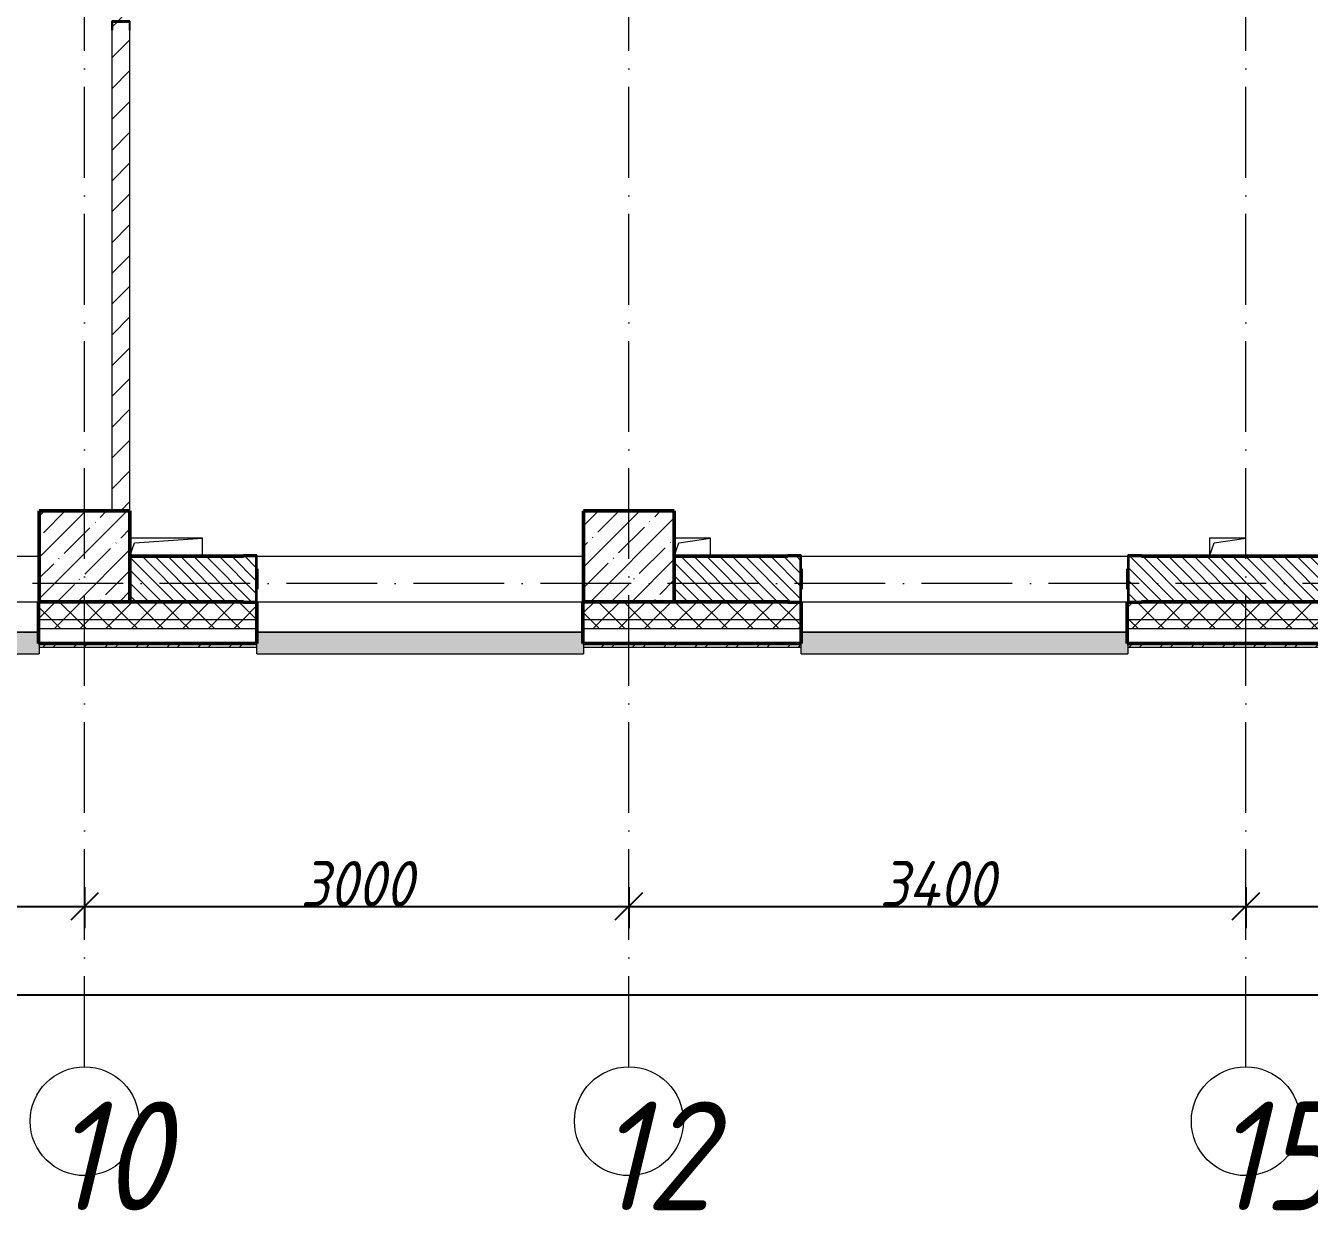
# Model space of a CAD drawing. Header units: millimetres. Extents: x -12989 to 629078, y -109036 to 555275.
# Drawn here: x 529738 to 536814, y 260618 to 267148 of the extents above; entities that cross this region are included whole.
import ezdxf

# ---------------------------------------------------------------- set-up
doc = ezdxf.new("R2010")
doc.units = ezdxf.units.MM
doc.linetypes.add('50_200_ШТРИХ_1Т_ш5_п1_п1_', pattern=[700, 500, -100, 0, -100])
for name, color, linetype, lineweight in [('A-____-____-DIMS', 7, 'Continuous', 9), ('A-GENM-____-MCUT', 7, 'Continuous', 25), ('A-GENM-____-OTLN', 7, 'Continuous', 9), ('A-GENM-____-OTLN-1', 7, 'Continuous', 25), ('A-GLAZ-____-OTLN', 7, 'Continuous', 9), ('A-WALL-____-MCUT-2', 7, 'Continuous', 50), ('A-WALL-____-MCUT-3', 7, 'Continuous', 9), ('A-WALL-____-OTLN', 7, 'Continuous', 9), ('A-WALL-____-PATT-1', 7, 'Continuous', 9), ('A-WALL-FNSH-MCUT-1', 7, 'Continuous', 9), ('S-COLS-____-MCUT', 7, 'Continuous', 50), ('S-COLS-____-OTLN', 7, 'Continuous', 9), ('S-GRID-____-IDEN', 7, 'Continuous', 9), ('S-GRID-____-OTLN-1', 7, '50_200_ШТРИХ_1Т_ш5_п1_п1_', 9)]:
    doc.layers.add(name, color=color, linetype=linetype, lineweight=lineweight)
doc.layers.add('A-GLAZ-____-OTLN-1', color=7, linetype='Continuous', lineweight=9, true_color=0xc0c0c0)
doc.styles.add('ISOCPEUR_I', font='isocpeui.ttf', dxfattribs={"width": 0.9, "height": 2.5})
doc.styles.add('ISOCPEUR_I_9', font='isocpeui.ttf', dxfattribs={"width": 0.9, "height": 250})
doc.dimstyles.new('ISO-2_5_0_9К_БОЛЬШОЙ_ОСИ', dxfattribs={"dimscale": 304.8, "dimtxt": 248.995294, "dimasz": 0.492126, "dimexe": 0.393701, "dimexo": 0, "dimgap": 0, "dimtad": 1, "dimdec": 0, "dimzin": 0, "dimdsep": 46, "dimtxsty": 'ISOCPEUR_I_9', "dimblk1": 'OBLIQUE', "dimblk2": 'OBLIQUE', "dimsah": 1, "dimcen": 0.09, "dimdle": 0.393701, "dimazin": 0, "dimtfac": 1, "dimtdec": 4, "dimtix": 1, "dimtmove": 0, "dimatfit": 3, "dimfxl": 1, "dimtvp": 1, "dimtolj": 1, "dimtzin": 0, "dimarcsym": 2})
pattern_1 = [(135, (513013.31, 265891.49), (-35.35534, -35.35534), [])]
pattern_2 = [(45, (513013.31, 265891.49), (-70.71068, 70.71068), []), (135, (513013.31, 265891.49), (-70.71068, -70.71068), [])]

# ---------------------------------------------------------------- blocks, each defined once
blk = doc.blocks.new('BSC_Колонна _Прямоугольная - 500х500-V78-АР1_План отверстий 1 этажа в осях 1-64_А-ГГ')
at = {"layer": 'S-COLS-____-OTLN'}
h = blk.add_hatch(dxfattribs=at)
h.set_pattern_fill('FP_110', color=256, style=0, pattern_type=2)
h.set_pattern_definition([(45, (-20050, 1668.96), (-114.0493, 114.0493), []), (45, (-19935.95, 1668.96), (-114.0493, 114.0493), [201.613, -40.323, 3.353, -36.97])])
h.paths.add_polyline_path([(-250, -250), (250, -250), (250, 250), (-250, 250)], flags=0)
at = {"layer": 'S-COLS-____-MCUT'}
for p, q in [((250, 250), (-250, 250)), ((-250, 250), (-250, -250)), ((250, -250), (250, 250)), ((-250, -250), (250, -250))]:
    blk.add_line(p, q, dxfattribs=at)
blk = doc.blocks.new('Фахверк_СКБ_Уголок - 250_2700-27497298-АР1_План отверстий 1 этажа в осях 1-64_А-ГГ')
at = {"layer": 'A-GENM-____-MCUT'}
for p, q in [((200, 181), (125, 181)), ((125, 181), (125, 106)), ((131, 106), (131, 175)), ((131, 175), (200, 175)), ((200, 175), (200, 181)), ((125, 106), (131, 106)), ((131, -6), (125, -6)), ((125, -6), (125, -81)), ((131, -75), (131, -6)), ((125, -81), (200, -81)), ((200, -75), (131, -75)), ((200, -81), (200, -75))]:
    blk.add_line(p, q, dxfattribs=at)
blk = doc.blocks.new('154_Фахверк_СКБ_Швеллер - Тип_100_3600-28132032-АР1_План отверстий 1 этажа в осях 1-64_А-ГГ')
at = {"layer": 'A-GENM-____-MCUT'}
for p, q in [((175, 50), (125, 50)), ((125, 50), (125, -50)), ((128, 47), (175, 47)), ((128, -47), (128, 47)), ((175, 47), (175, 50)), ((125, -50), (175, -50)), ((175, -47), (128, -47)), ((175, -50), (175, -47))]:
    blk.add_line(p, q, dxfattribs=at)
blk = doc.blocks.new('AR_Отверстие прямоугольное _в плите_ - AR_Отверстие прямоугольное _в плите_-V170-АР1_План отверстий 1 этажа в осях 1-64_А-ГГ')
at = {"layer": 'A-GENM-____-OTLN'}
for p, q in [((100, 50), (-100, 50)), ((-100, -50), (-75, 25)), ((-75, 25), (100, 50)), ((100, -50), (100, 50))]:
    blk.add_line(p, q, dxfattribs=at)
blk = doc.blocks.new('AR_Отверстие прямоугольное _в плите_ - AR_Отверстие прямоугольное _в плите_-V171-АР1_План отверстий 1 этажа в осях 1-64_А-ГГ')
at = {"layer": 'A-GENM-____-OTLN'}
for p, q in [((200, 50), (-200, 50)), ((-200, -50), (-175, 25)), ((-175, 25), (200, 50)), ((200, -50), (200, 50))]:
    blk.add_line(p, q, dxfattribs=at)
blk = doc.blocks.new('AR_Отверстие прямоугольное _в плите_ - AR_Отверстие прямоугольное _в плите_-V180-АР1_План отверстий 1 этажа в осях 1-64_А-ГГ')
at = {"layer": 'A-GENM-____-OTLN'}
for p, q in [((100, 50), (-100, 50)), ((-100, 50), (-100, -50)), ((-100, -50), (-75, 25)), ((-75, 25), (100, 50)), ((100, -50), (100, 50))]:
    blk.add_line(p, q, dxfattribs=at)
blk = doc.blocks.new('Отлив_СКБ - Отлив витража_120_НВФ-V212-АР1_План отверстий 1 этажа в осях 1-64_А-ГГ')
at = {"layer": 'A-GLAZ-____-OTLN-1'}
for points in [[(194.6, -2), (1796, -2), (1796, 0), (0, 0), (0, -2)], [(194.6, -120), (1800, -120), (1800, -63), (1796, -63), (1796, -2), (0, -2), (0, -120)]]:
    blk.add_hatch(color=256, dxfattribs=at).paths.add_polyline_path(points, flags=0)
at = {"layer": 'A-GLAZ-____-OTLN'}
for p, q in [((0, 0), (1796, 0)), ((1796, -2), (0, -2)), ((0, -120), (0, -83)), ((0, -120), (1800, -120)), ((1800, -83), (1800, -120))]:
    blk.add_line(p, q, dxfattribs=at)
blk = doc.blocks.new('Ось сетки - Круг_Ø6_00__ISO-2_5_0_9K_-25732049-АР1_План отверстий 1 этажа в осях 1-64_А-ГГ')
at = {"layer": 'S-GRID-____-IDEN'}
blk.add_circle((0, 0), 3, dxfattribs=at)
blk = doc.blocks.new('_Oblique')
at = {"color": 0, "linetype": 'ByBlock', "lineweight": -2}
blk.add_line((-0.5, -0.5), (0.5, 0.5), dxfattribs=at)
blk = doc.blocks.new('*D5737')
at = {"layer": 'A-____-____-DIMS', "color": 0, "lineweight": -2, "transparency": 16777216}
for p, q in [((527463.3, 262399), (527463.3, 262173)), ((530063.3, 262399), (530063.3, 262173)), ((527343.3, 262293), (530183.3, 262293))]:
    blk.add_line(p, q, dxfattribs=at)
at = {"layer": 'Defpoints', "color": 0, "transparency": 16777216}
for p in [(527463.3, 262399), (530063.3, 262399), (530063.3, 262293)]:
    blk.add_point(p, dxfattribs=at)
at = {"layer": 'A-____-____-DIMS', "color": 0, "lineweight": -2, "transparency": 16777216, "xscale": 150, "yscale": 150, "zscale": 150, "rotation": 180}
blk.add_blockref('_Oblique', (527463.3, 262293), dxfattribs=at)
at = {"layer": 'A-____-____-DIMS', "color": 0, "lineweight": -2, "transparency": 16777216, "xscale": 150, "yscale": 150, "zscale": 150}
blk.add_blockref('_Oblique', (530063.3, 262293), dxfattribs=at)
at = {"layer": 'A-____-____-DIMS', "color": 0, "transparency": 16777216, "insert": (528763.3, 262418), "char_height": 250, "width": 758.478, "attachment_point": 5, "style": 'ISOCPEUR_I_9'}
blk.add_mtext('\\A1;2600', dxfattribs=at)
blk = doc.blocks.new('*D5738')
at = {"layer": 'A-____-____-DIMS', "color": 0, "lineweight": -2, "transparency": 16777216}
for p, q in [((530063.3, 262399), (530063.3, 262173)), ((533063.3, 262399), (533063.3, 262173)), ((529943.3, 262293), (533183.3, 262293))]:
    blk.add_line(p, q, dxfattribs=at)
at = {"layer": 'Defpoints', "color": 0, "transparency": 16777216}
for p in [(530063.3, 262399), (533063.3, 262399), (533063.3, 262293)]:
    blk.add_point(p, dxfattribs=at)
at = {"layer": 'A-____-____-DIMS', "color": 0, "lineweight": -2, "transparency": 16777216, "xscale": 150, "yscale": 150, "zscale": 150, "rotation": 180}
blk.add_blockref('_Oblique', (530063.3, 262293), dxfattribs=at)
at = {"layer": 'A-____-____-DIMS', "color": 0, "lineweight": -2, "transparency": 16777216, "xscale": 150, "yscale": 150, "zscale": 150}
blk.add_blockref('_Oblique', (533063.3, 262293), dxfattribs=at)
at = {"layer": 'A-____-____-DIMS', "color": 0, "transparency": 16777216, "insert": (531563.3, 262418), "char_height": 250, "width": 758.478, "attachment_point": 5, "style": 'ISOCPEUR_I_9'}
blk.add_mtext('\\A1;3000', dxfattribs=at)
blk = doc.blocks.new('*D5739')
at = {"layer": 'A-____-____-DIMS', "color": 0, "lineweight": -2, "transparency": 16777216}
for p, q in [((533063.3, 262399), (533063.3, 262173)), ((536463.3, 262399), (536463.3, 262173)), ((532943.3, 262293), (536583.3, 262293))]:
    blk.add_line(p, q, dxfattribs=at)
at = {"layer": 'Defpoints', "color": 0, "transparency": 16777216}
for p in [(533063.3, 262399), (536463.3, 262399), (536463.3, 262293)]:
    blk.add_point(p, dxfattribs=at)
at = {"layer": 'A-____-____-DIMS', "color": 0, "lineweight": -2, "transparency": 16777216, "xscale": 150, "yscale": 150, "zscale": 150, "rotation": 180}
blk.add_blockref('_Oblique', (533063.3, 262293), dxfattribs=at)
at = {"layer": 'A-____-____-DIMS', "color": 0, "lineweight": -2, "transparency": 16777216, "xscale": 150, "yscale": 150, "zscale": 150}
blk.add_blockref('_Oblique', (536463.3, 262293), dxfattribs=at)
at = {"layer": 'A-____-____-DIMS', "color": 0, "transparency": 16777216, "insert": (534763.3, 262418), "char_height": 250, "width": 781.462, "attachment_point": 5, "style": 'ISOCPEUR_I_9'}
blk.add_mtext('\\A1;3400', dxfattribs=at)
blk = doc.blocks.new('*D5740')
at = {"layer": 'A-____-____-DIMS', "color": 0, "lineweight": -2, "transparency": 16777216}
for p, q in [((536463.3, 262399), (536463.3, 262173)), ((539063.3, 262399), (539063.3, 262173)), ((536343.3, 262293), (539183.3, 262293))]:
    blk.add_line(p, q, dxfattribs=at)
at = {"layer": 'Defpoints', "color": 0, "transparency": 16777216}
for p in [(536463.3, 262399), (539063.3, 262399), (539063.3, 262293)]:
    blk.add_point(p, dxfattribs=at)
at = {"layer": 'A-____-____-DIMS', "color": 0, "lineweight": -2, "transparency": 16777216, "xscale": 150, "yscale": 150, "zscale": 150, "rotation": 180}
blk.add_blockref('_Oblique', (536463.3, 262293), dxfattribs=at)
at = {"layer": 'A-____-____-DIMS', "color": 0, "lineweight": -2, "transparency": 16777216, "xscale": 150, "yscale": 150, "zscale": 150}
blk.add_blockref('_Oblique', (539063.3, 262293), dxfattribs=at)
at = {"layer": 'A-____-____-DIMS', "color": 0, "transparency": 16777216, "insert": (537763.3, 262418), "char_height": 250, "width": 758.478, "attachment_point": 5, "style": 'ISOCPEUR_I_9'}
blk.add_mtext('\\A1;2600', dxfattribs=at)
blk = doc.blocks.new('*D5763')
at = {"layer": 'A-____-____-DIMS', "color": 0, "lineweight": -2, "transparency": 16777216}
for p, q in [((510663.3, 261910.8), (510663.3, 261684.8)), ((614163.3, 261910.8), (614163.3, 261684.8)), ((510543.3, 261804.8), (614283.3, 261804.8))]:
    blk.add_line(p, q, dxfattribs=at)
at = {"layer": 'Defpoints', "color": 0, "transparency": 16777216}
for p in [(510663.3, 261910.8), (614163.3, 261910.8), (614163.3, 261804.8)]:
    blk.add_point(p, dxfattribs=at)
at = {"layer": 'A-____-____-DIMS', "color": 0, "lineweight": -2, "transparency": 16777216, "xscale": 150, "yscale": 150, "zscale": 150, "rotation": 180}
blk.add_blockref('_Oblique', (510663.3, 261804.8), dxfattribs=at)
at = {"layer": 'A-____-____-DIMS', "color": 0, "lineweight": -2, "transparency": 16777216, "xscale": 150, "yscale": 150, "zscale": 150}
blk.add_blockref('_Oblique', (614163.3, 261804.8), dxfattribs=at)
at = {"layer": 'A-____-____-DIMS', "color": 0, "transparency": 16777216, "insert": (562413.3, 261929.8), "char_height": 250, "width": 1080.257, "attachment_point": 5, "style": 'ISOCPEUR_I_9'}
blk.add_mtext('\\A1;103500', dxfattribs=at)

msp = doc.modelspace()

# ---------------------------------------------------------------- hatches: boundary and pattern name
at = {"layer": 'A-WALL-____-PATT-1'}
h = msp.add_hatch(dxfattribs=at)
h.set_pattern_fill('FP_4', color=256, style=0, pattern_type=2)
h.set_pattern_definition([(45, (513013.31, 265891.49), (-84.8528, 84.8528), [])])
h.paths.add_polyline_path([(530313.3109, 264472.5335), (530313.3109, 267122.5335), (530310.3109, 267122.5335), (530310.3109, 267169.5335), (530216.3109, 267169.5335), (530216.3109, 267122.5335), (530213.3109, 267122.5335), (530213.3109, 264472.5335)], flags=0)
h.paths.add_polyline_path([(530313.3109, 267172.5335), (530313.3109, 269922.5335), (530213.3109, 269922.5335), (530213.3109, 267172.5335), (530310.3109, 267172.5335)], flags=0)
h.paths.add_polyline_path([(530213.3109, 271072.5335), (530313.3109, 271072.5335), (530313.3109, 271472.5335), (530213.3109, 271472.5335)], flags=0)
h = msp.add_hatch(dxfattribs=at)
h.set_pattern_fill('FP_6', color=256, style=0, pattern_type=2)
h.set_pattern_definition(pattern_1)
h.paths.add_polyline_path([(530313.3109, 263972.5335), (531007.3109, 263972.5335), (531007.3109, 264041.5335), (531013.3109, 264041.5335), (531013.3109, 264153.5335), (531007.3109, 264153.5335), (531007.3109, 264222.5335), (530313.3109, 264222.5335)], flags=0)
h = msp.add_hatch(dxfattribs=at)
h.set_pattern_fill('FP_6', color=256, style=0, pattern_type=2)
h.set_pattern_definition(pattern_1)
h.paths.add_polyline_path([(536938.3109, 263972.5335), (537007.3109, 263972.5335), (537007.3109, 264041.5335), (537013.3109, 264041.5335), (537013.3109, 264153.5335), (537007.3109, 264153.5335), (537007.3109, 264222.5335), (535819.3109, 264222.5335), (535819.3109, 264153.5335), (535813.3109, 264153.5335), (535813.3109, 264041.5335), (535819.3109, 264041.5335), (535819.3109, 263972.5335), (535975.3966, 263972.5335)], flags=0)
h.paths.add_polyline_path([(533938.3109, 263972.5335), (534007.3109, 263972.5335), (534007.3109, 264041.5335), (534013.3109, 264041.5335), (534013.3109, 264153.5335), (534007.3109, 264153.5335), (534007.3109, 264222.5335), (533313.3109, 264222.5335), (533313.3109, 263972.5335), (533324.2001, 263972.5335)], flags=0)
h = msp.add_hatch(dxfattribs=at)
h.set_pattern_fill('FP_1', color=256, style=0, pattern_type=2)
h.set_pattern_definition(pattern_2)
h.paths.add_polyline_path([(613743.8252, 263872.5335), (614263.3109, 263872.5335), (614263.3109, 263972.5335), (605238.3109, 263972.5335), (605238.3109, 263966.5335), (605163.3109, 263966.5335), (605163.3109, 263872.5335), (611976.3609, 263872.5335)], flags=0)
h.paths.add_polyline_path([(603139.0395, 263872.5335), (603363.3109, 263872.5335), (603363.3109, 263966.5335), (603288.3109, 263966.5335), (603288.3109, 263972.5335), (598513.3109, 263972.5335), (598513.3109, 263872.5335), (602255.3073, 263872.5335)], flags=0)
h.paths.add_polyline_path([(597113.3109, 263872.5335), (597113.3109, 263972.5335), (596513.3109, 263972.5335), (596513.3109, 263872.5335)], flags=0)
h.paths.add_polyline_path([(594413.3109, 263872.5335), (594413.3109, 263972.5335), (593288.3109, 263972.5335), (593288.3109, 263966.5335), (593213.3109, 263966.5335), (593213.3109, 263872.5335), (594301.718, 263872.5335)], flags=0)
h.paths.add_polyline_path([(591413.3109, 263872.5335), (591413.3109, 263966.5335), (591338.3109, 263966.5335), (591338.3109, 263972.5335), (590288.3109, 263972.5335), (590288.3109, 263966.5335), (590213.3109, 263966.5335), (590213.3109, 263872.5335), (590766.7895, 263872.5335)], flags=0)
h.paths.add_polyline_path([(587288.3109, 263872.5335), (588413.3109, 263872.5335), (588413.3109, 263972.5335), (587288.3109, 263972.5335), (587288.3109, 263966.5335), (587213.3109, 263966.5335), (587213.3109, 263872.5335), (587231.8609, 263872.5335)], flags=0)
h.paths.add_polyline_path([(585413.3109, 263872.5335), (585413.3109, 263972.5335), (584088.3109, 263972.5335), (584088.3109, 263966.5335), (584013.3109, 263966.5335), (584013.3109, 263872.5335), (584580.6645, 263872.5335)], flags=0)
h.paths.add_polyline_path([(581929.468, 263872.5335), (582213.3109, 263872.5335), (582213.3109, 263966.5335), (582138.3109, 263966.5335), (582138.3109, 263972.5335), (581088.3109, 263972.5335), (581088.3109, 263966.5335), (581013.3109, 263966.5335), (581013.3109, 263872.5335), (581863.3109, 263872.5335)], flags=0)
h.paths.add_polyline_path([(575743.343, 263872.5335), (576213.3109, 263872.5335), (576213.3109, 263966.5335), (576138.3109, 263966.5335), (576138.3109, 263972.5335), (575088.3109, 263972.5335), (575088.3109, 263966.5335), (575013.3109, 263966.5335), (575013.3109, 263872.5335), (575363.3109, 263872.5335)], flags=0)
h.paths.add_polyline_path([(573213.3109, 263872.5335), (573213.3109, 263966.5335), (573138.3109, 263966.5335), (573138.3109, 263972.5335), (572088.3109, 263972.5335), (572088.3109, 263966.5335), (572013.3109, 263966.5335), (572013.3109, 263872.5335), (573092.1466, 263872.5335)], flags=0)
h.paths.add_polyline_path([(569557.218, 263872.5335), (570213.3109, 263872.5335), (570213.3109, 263966.5335), (570138.3109, 263966.5335), (570138.3109, 263972.5335), (569088.3109, 263972.5335), (569088.3109, 263966.5335), (569013.3109, 263966.5335), (569013.3109, 263872.5335), (569088.3109, 263872.5335)], flags=0)
h.paths.add_polyline_path([(566906.0216, 263872.5335), (567213.3109, 263872.5335), (567213.3109, 263966.5335), (567138.3109, 263966.5335), (567138.3109, 263972.5335), (566088.3109, 263972.5335), (566088.3109, 263966.5335), (566013.3109, 263966.5335), (566013.3109, 263872.5335), (566863.3109, 263872.5335)], flags=0)
h.paths.add_polyline_path([(563363.3109, 263872.5335), (564213.3109, 263872.5335), (564213.3109, 263966.5335), (564138.3109, 263966.5335), (564138.3109, 263972.5335), (563088.3109, 263972.5335), (563088.3109, 263966.5335), (563013.3109, 263966.5335), (563013.3109, 263872.5335), (563088.3109, 263872.5335)], flags=0)
h.paths.add_polyline_path([(561207.3109, 263872.5335), (561213.3109, 263872.5335), (561213.3109, 263966.5335), (561138.3109, 263966.5335), (561138.3109, 263972.5335), (560088.3109, 263972.5335), (560088.3109, 263966.5335), (560013.3109, 263966.5335), (560013.3109, 263872.5335), (561138.3109, 263872.5335)], flags=0)
h.paths.add_polyline_path([(558068.7002, 263872.5335), (558213.3109, 263872.5335), (558213.3109, 263966.5335), (558138.3109, 263966.5335), (558138.3109, 263972.5335), (557088.3109, 263972.5335), (557088.3109, 263966.5335), (557013.3109, 263966.5335), (557013.3109, 263872.5335), (557863.3109, 263872.5335)], flags=0)
h.paths.add_polyline_path([(555138.3109, 263872.5335), (555213.3109, 263872.5335), (555213.3109, 263966.5335), (555138.3109, 263966.5335), (555138.3109, 263972.5335), (554088.3109, 263972.5335), (554088.3109, 263966.5335), (554013.3109, 263966.5335), (554013.3109, 263872.5335), (554863.3109, 263872.5335)], flags=0)
h.paths.add_polyline_path([(551882.5751, 263872.5335), (552213.3109, 263872.5335), (552213.3109, 263966.5335), (552138.3109, 263966.5335), (552138.3109, 263972.5335), (551348.3109, 263972.5335), (551348.3109, 263872.5335), (551863.3109, 263872.5335)], flags=0)
h.paths.add_polyline_path([(551328.3109, 263872.5335), (551328.3109, 263972.5335), (550809.3109, 263972.5335), (550809.3109, 263872.5335), (550998.843, 263872.5335)], flags=0)
h.paths.add_polyline_path([(539510.3251, 263872.5335), (540013.3109, 263872.5335), (540013.3109, 263966.5335), (539938.3109, 263966.5335), (539938.3109, 263972.5335), (538809.3109, 263972.5335), (538809.3109, 263872.5335)], flags=0)
h.paths.add_polyline_path([(536938.3109, 263872.5335), (537013.3109, 263872.5335), (537013.3109, 263966.5335), (536938.3109, 263966.5335), (536938.3109, 263972.5335), (535888.3109, 263972.5335), (535888.3109, 263966.5335), (535813.3109, 263966.5335), (535813.3109, 263972.5335), (535809.3109, 263972.5335), (535809.3109, 263872.5335), (535975.3966, 263872.5335)], flags=0)
h.paths.add_polyline_path([(534013.3109, 263872.5335), (534013.3109, 263966.5335), (533938.3109, 263966.5335), (533938.3109, 263972.5335), (532809.3109, 263972.5335), (532809.3109, 263872.5335), (533324.2001, 263872.5335)], flags=0)
h.paths.add_polyline_path([(531013.3109, 263872.5335), (531013.3109, 263966.5335), (530938.3109, 263966.5335), (530938.3109, 263972.5335), (529809.3109, 263972.5335), (529809.3109, 263872.5335), (530673.0037, 263872.5335)], flags=0)
h.paths.add_polyline_path([(527413.3109, 263872.5335), (528013.3109, 263872.5335), (528013.3109, 263966.5335), (527938.3109, 263966.5335), (527938.3109, 263972.5335), (526888.3109, 263972.5335), (526888.3109, 263966.5335), (526813.3109, 263966.5335), (526813.3109, 263972.5335), (526809.3109, 263972.5335), (526809.3109, 263872.5335), (527138.0751, 263872.5335)], flags=0)
h.paths.add_polyline_path([(525807.3109, 263872.5335), (525813.3109, 263872.5335), (525813.3109, 263966.5335), (525738.3109, 263966.5335), (525738.3109, 263972.5335), (520488.3109, 263972.5335), (520488.3109, 263966.5335), (520413.3109, 263966.5335), (520413.3109, 263872.5335), (525738.3109, 263872.5335)], flags=0)
h.paths.add_polyline_path([(518300.7537, 263872.5335), (519417.3109, 263872.5335), (519417.3109, 263972.5335), (519413.3109, 263972.4447), (519413.3109, 263966.5335), (519338.3109, 263966.5335), (519338.3109, 263972.5335), (514913.3109, 263972.5335), (514913.3109, 263872.5335), (516533.2894, 263872.5335)], flags=0)
h.paths.add_polyline_path([(513513.3109, 263872.5335), (513513.3109, 263972.5335), (512913.3109, 263972.5335), (512913.3109, 263872.5335), (512998.3608, 263872.5335)], flags=0)
h.paths.add_polyline_path([(510563.3109, 263872.5335), (510813.3109, 263872.5335), (510813.3109, 263972.5335), (510563.3109, 263972.5335)], flags=0)
h = msp.add_hatch(dxfattribs=at)
h.set_pattern_fill('FP_1', color=256, style=0, pattern_type=2)
h.set_pattern_definition(pattern_2)
h.paths.add_polyline_path([(613743.8252, 263822.5335), (614363.3109, 263822.5335), (614363.3109, 263872.5335), (605163.3109, 263872.5335), (605163.3109, 263822.5335), (611976.3609, 263822.5335)], flags=0)
h.paths.add_polyline_path([(602255.3073, 263822.5335), (603363.3109, 263822.5335), (603363.3109, 263872.5335), (598513.3109, 263872.5335), (598513.3109, 263822.5335), (601371.5752, 263822.5335)], flags=0)
h.paths.add_polyline_path([(596513.3109, 263822.5335), (597113.3109, 263822.5335), (597113.3109, 263872.5335), (596513.3109, 263872.5335)], flags=0)
h.paths.add_polyline_path([(593213.3109, 263822.5335), (594413.3109, 263822.5335), (594413.3109, 263872.5335), (593213.3109, 263872.5335)], flags=0)
h.paths.add_polyline_path([(590766.7895, 263822.5335), (591413.3109, 263822.5335), (591413.3109, 263872.5335), (590213.3109, 263872.5335), (590213.3109, 263822.5335)], flags=0)
h.paths.add_polyline_path([(587231.8609, 263822.5335), (588413.3109, 263822.5335), (588413.3109, 263872.5335), (587213.3109, 263872.5335), (587213.3109, 263822.5335)], flags=0)
h.paths.add_polyline_path([(585413.3109, 263822.5335), (585413.3109, 263872.5335), (584013.3109, 263872.5335), (584013.3109, 263822.5335), (584580.6645, 263822.5335)], flags=0)
h.paths.add_polyline_path([(582213.3109, 263822.5335), (582213.3109, 263872.5335), (581013.3109, 263872.5335), (581013.3109, 263822.5335), (581929.468, 263822.5335)], flags=0)
h.paths.add_polyline_path([(575013.3109, 263822.5335), (576213.3109, 263822.5335), (576213.3109, 263872.5335), (575013.3109, 263872.5335)], flags=0)
h.paths.add_polyline_path([(573213.3109, 263822.5335), (573213.3109, 263872.5335), (572013.3109, 263872.5335), (572013.3109, 263822.5335), (573092.1466, 263822.5335)], flags=0)
h.paths.add_polyline_path([(569557.218, 263822.5335), (570213.3109, 263822.5335), (570213.3109, 263872.5335), (569013.3109, 263872.5335), (569013.3109, 263822.5335)], flags=0)
h.paths.add_polyline_path([(567213.3109, 263822.5335), (567213.3109, 263872.5335), (566013.3109, 263872.5335), (566013.3109, 263822.5335), (566906.0216, 263822.5335)], flags=0)
h.paths.add_polyline_path([(564213.3109, 263822.5335), (564213.3109, 263872.5335), (563013.3109, 263872.5335), (563013.3109, 263822.5335), (563371.093, 263822.5335)], flags=0)
h.paths.add_polyline_path([(561213.3109, 263822.5335), (561213.3109, 263872.5335), (560013.3109, 263872.5335), (560013.3109, 263822.5335), (560719.8966, 263822.5335)], flags=0)
h.paths.add_polyline_path([(557013.3109, 263822.5335), (558213.3109, 263822.5335), (558213.3109, 263872.5335), (557013.3109, 263872.5335)], flags=0)
h.paths.add_polyline_path([(554013.3109, 263822.5335), (555213.3109, 263822.5335), (555213.3109, 263872.5335), (554013.3109, 263872.5335)], flags=0)
h.paths.add_polyline_path([(551348.3109, 263822.5335), (552213.3109, 263822.5335), (552213.3109, 263872.5335), (551348.3109, 263872.5335)], flags=0)
h.paths.add_polyline_path([(550809.3109, 263822.5335), (551328.3109, 263822.5335), (551328.3109, 263872.5335), (550809.3109, 263872.5335)], flags=0)
h.paths.add_polyline_path([(539510.3251, 263822.5335), (540013.3109, 263822.5335), (540013.3109, 263872.5335), (538809.3109, 263872.5335), (538809.3109, 263822.5335)], flags=0)
h.paths.add_polyline_path([(535809.3109, 263822.5335), (537013.3109, 263822.5335), (537013.3109, 263872.5335), (535809.3109, 263872.5335)], flags=0)
h.paths.add_polyline_path([(532809.3109, 263822.5335), (534013.3109, 263822.5335), (534013.3109, 263872.5335), (532809.3109, 263872.5335)], flags=0)
h.paths.add_polyline_path([(531013.3109, 263822.5335), (531013.3109, 263872.5335), (529809.3109, 263872.5335), (529809.3109, 263822.5335), (530673.0037, 263822.5335)], flags=0)
h.paths.add_polyline_path([(528013.3109, 263822.5335), (528013.3109, 263872.5335), (526809.3109, 263872.5335), (526809.3109, 263822.5335), (527138.0751, 263822.5335)], flags=0)
h.paths.add_polyline_path([(525370.6108, 263822.5335), (525813.3109, 263822.5335), (525813.3109, 263872.5335), (520413.3109, 263872.5335), (520413.3109, 263822.5335), (523603.1465, 263822.5335)], flags=0)
h.paths.add_polyline_path([(518300.7537, 263822.5335), (519417.3109, 263822.5335), (519417.3109, 263872.5335), (514913.3109, 263872.5335), (514913.3109, 263822.5335), (516533.2894, 263822.5335)], flags=0)
h.paths.add_polyline_path([(513513.3109, 263822.5335), (513513.3109, 263872.5335), (512913.3109, 263872.5335), (512913.3109, 263822.5335), (512998.3608, 263822.5335)], flags=0)
h.paths.add_polyline_path([(510563.3109, 263822.5335), (510813.3109, 263822.5335), (510813.3109, 263872.5335), (510563.3109, 263872.5335)], flags=0)
h = msp.add_hatch(dxfattribs=at)
h.set_pattern_fill('FP_3', color=256, style=0, pattern_type=2)
h.set_pattern_definition([(45, (513013.31, 265891.49), (-85.5366, 85.5366), []), (45, (513070.34, 265891.49), (-85.5366, 85.5366), [])])
h.paths.add_polyline_path([(550998.843, 263722.5335), (551328.3109, 263722.5335), (551328.3109, 263742.5335), (550813.3109, 263742.5335), (550813.3109, 263722.5335)], flags=0)
h.paths.add_polyline_path([(539510.3251, 263722.5335), (540013.3109, 263722.5335), (540013.3109, 263742.5335), (538814.3109, 263742.5335), (538814.3109, 263722.5335)], flags=0)
h.paths.add_polyline_path([(537014.3109, 263722.5335), (537014.3109, 263742.5335), (535813.3109, 263742.5335), (535813.3109, 263722.5335), (535975.3966, 263722.5335)], flags=0)
h.paths.add_polyline_path([(534013.3109, 263722.5335), (534013.3109, 263742.5335), (532813.3109, 263742.5335), (532813.3109, 263722.5335), (533324.2001, 263722.5335)], flags=0)
h.paths.add_polyline_path([(529813.3109, 263722.5335), (531013.3109, 263722.5335), (531013.3109, 263742.5335), (529813.3109, 263742.5335)], flags=0)
h.paths.add_polyline_path([(528013.3109, 263722.5335), (528013.3109, 263742.5335), (526813.3109, 263742.5335), (526813.3109, 263722.5335), (527138.0751, 263722.5335)], flags=0)
h.paths.add_polyline_path([(525813.3109, 263722.5335), (525813.3109, 263742.5335), (520413.3109, 263742.5335), (520413.3109, 263722.5335), (525370.6108, 263722.5335)], flags=0)
h.paths.add_polyline_path([(519413.3109, 263722.5335), (519413.3109, 263742.5335), (514913.3109, 263742.5335), (514913.3109, 263722.5335), (519184.4858, 263722.5335)], flags=0)
h.paths.add_polyline_path([(513513.3109, 263722.5335), (513513.3109, 263742.5335), (512913.3109, 263742.5335), (512913.3109, 263722.5335), (512998.3608, 263722.5335)], flags=0)
h.paths.add_polyline_path([(510813.3109, 263722.5335), (510813.3109, 263742.5335), (510333.3109, 263742.5335), (510333.3109, 263722.5335)], flags=0)
at = {"layer": 'S-COLS-____-OTLN'}
h = msp.add_hatch(dxfattribs=at)
h.set_pattern_fill('FP_27', color=256, style=0, pattern_type=2)
h.set_pattern_definition([(45, (513013.31, 265891.49), (-114.0493, 114.0493), []), (45, (513127.36, 265891.49), (-114.0493, 114.0493), [201.612, -40.322, 3.353, -36.97])])
h.paths.add_polyline_path([(529813.3109, 263972.5335), (530313.3109, 263972.5335), (530313.3109, 264472.5335), (529813.3109, 264472.5335)], flags=0)

# ---------------------------------------------------------------- linework, layer by layer
at = {"layer": 'A-WALL-____-MCUT-2'}
for p, q in [((530938.3109, 264222.5335), (530313.3109, 264222.5335)), ((530313.3109, 264222.5335), (530313.3109, 263972.5335)), ((533938.3109, 264222.5335), (533313.3109, 264222.5335)), ((536938.3109, 264222.5335), (535888.3109, 264222.5335)), ((531013.3109, 264041.5335), (531013.3109, 264153.5335)), ((534013.3109, 264041.5335), (534013.3109, 264153.5335)), ((535813.3109, 264153.5335), (535813.3109, 264041.5335)), ((530938.3109, 263972.5335), (529809.3109, 263972.5335)), ((529809.3109, 263972.5335), (529809.3109, 263742.5335)), ((531013.3109, 263742.5335), (531013.3109, 263966.5335)), ((532813.3109, 263972.5335), (532809.3109, 263972.5335)), ((532809.3109, 263972.5335), (532809.3109, 263742.5335)), ((533313.3109, 263972.5335), (533938.3109, 263972.5335)), ((534013.3109, 263742.5335), (534013.3109, 263966.5335)), ((535813.3109, 263972.5335), (535809.3109, 263972.5335)), ((535809.3109, 263972.5335), (535809.3109, 263742.5335)), ((535888.3109, 263972.5335), (536938.3109, 263972.5335)), ((529809.3109, 263742.5335), (531013.3109, 263742.5335)), ((532809.3109, 263742.5335), (534013.3109, 263742.5335)), ((535809.3109, 263742.5335), (537013.3109, 263742.5335))]:
    msp.add_line(p, q, dxfattribs=at)
at = {"layer": 'A-WALL-____-MCUT-3'}
for p, q in [((531013.3109, 263872.5335), (529809.3109, 263872.5335)), ((534013.3109, 263872.5335), (532809.3109, 263872.5335)), ((537013.3109, 263872.5335), (535809.3109, 263872.5335)), ((531013.3109, 263822.5335), (529809.3109, 263822.5335)), ((534013.3109, 263822.5335), (532809.3109, 263822.5335)), ((537013.3109, 263822.5335), (535809.3109, 263822.5335))]:
    msp.add_line(p, q, dxfattribs=at)
at = {"layer": 'A-WALL-____-OTLN'}
for p, q in [((528013.3109, 264222.5335), (529813.3109, 264222.5335)), ((531013.3109, 264222.5335), (532813.3109, 264222.5335)), ((534013.3109, 264222.5335), (535813.3109, 264222.5335)), ((528013.3109, 263972.5335), (529809.3109, 263972.5335)), ((531013.3109, 263972.5335), (532809.3109, 263972.5335)), ((534013.3109, 263972.5335), (535809.3109, 263972.5335))]:
    msp.add_line(p, q, dxfattribs=at)
at = {"layer": 'A-WALL-FNSH-MCUT-1'}
for p, q in [((530213.3109, 267122.5335), (530213.3109, 264472.5335)), ((530313.3109, 264472.5335), (530313.3109, 267122.5335)), ((530213.3109, 264472.5335), (530313.3109, 264472.5335)), ((529813.3109, 263742.5335), (529813.3109, 263722.5335)), ((529813.3109, 263722.5335), (531013.3109, 263722.5335)), ((531013.3109, 263722.5335), (531013.3109, 263742.5335)), ((532813.3109, 263742.5335), (532813.3109, 263722.5335)), ((532813.3109, 263722.5335), (534013.3109, 263722.5335)), ((534013.3109, 263722.5335), (534013.3109, 263742.5335)), ((535813.3109, 263742.5335), (535813.3109, 263722.5335)), ((535813.3109, 263722.5335), (537014.3109, 263722.5335))]:
    msp.add_line(p, q, dxfattribs=at)
at = {"layer": 'S-COLS-____-MCUT'}
for p, q in [((530313.3109, 264472.5335), (529813.3109, 264472.5335)), ((529813.3109, 264472.5335), (529813.3109, 263972.5335)), ((530313.3109, 263972.5335), (530313.3109, 264472.5335)), ((529813.3109, 263972.5335), (530313.3109, 263972.5335))]:
    msp.add_line(p, q, dxfattribs=at)
at = {"layer": 'S-GRID-____-OTLN-1'}
for p, q in [((530063.3109, 261408.8852), (530063.3109, 315772.4512)), ((533063.3109, 261408.8852), (533063.3109, 315772.4512)), ((536463.3109, 261408.8852), (536463.3109, 315772.4512)), ((617087.7175, 264072.5335), (508344.5407, 264072.5335)), ((617087.7175, 264072.5335), (508344.5407, 264072.5335))]:
    msp.add_line(p, q, dxfattribs=at)

# ---------------------------------------------------------------- block references
at = {"layer": 'A-GENM-____-OTLN'}
for name, p in [('AR_Отверстие прямоугольное _в плите_ - AR_Отверстие прямоугольное _в плите_-V171-АР1_План отверстий 1 этажа в осях 1-64_А-ГГ', (530513.3109, 264272.5335)), ('AR_Отверстие прямоугольное _в плите_ - AR_Отверстие прямоугольное _в плите_-V170-АР1_План отверстий 1 этажа в осях 1-64_А-ГГ', (533413.3109, 264272.5335)), ('AR_Отверстие прямоугольное _в плите_ - AR_Отверстие прямоугольное _в плите_-V180-АР1_План отверстий 1 этажа в осях 1-64_А-ГГ', (536363.3109, 264272.5335))]:
    msp.add_blockref(name, p, dxfattribs=at)
at = {"layer": 'A-GENM-____-OTLN-1'}
for name, p, rotation in [('154_Фахверк_СКБ_Швеллер - Тип_100_3600-28132032-АР1_План отверстий 1 этажа в осях 1-64_А-ГГ', (530263.3109, 267297.5335), 269.9999999999999), ('Фахверк_СКБ_Уголок - 250_2700-27497298-АР1_План отверстий 1 этажа в осях 1-64_А-ГГ', (531138.3109, 264147.5335), 180), ('Фахверк_СКБ_Уголок - 250_2700-27497298-АР1_План отверстий 1 этажа в осях 1-64_А-ГГ', (534138.3109, 264147.5335), 180)]:
    msp.add_blockref(name, p, dxfattribs=dict(at, rotation=rotation))
msp.add_blockref('Фахверк_СКБ_Уголок - 250_2700-27497298-АР1_План отверстий 1 этажа в осях 1-64_А-ГГ', (535688.3109, 264047.5335), dxfattribs=at)
at = {"layer": 'A-GLAZ-____-OTLN'}
for p in [(528013.3109, 263805.5335), (531013.3109, 263805.5335), (534013.3109, 263805.5335)]:
    msp.add_blockref('Отлив_СКБ - Отлив витража_120_НВФ-V212-АР1_План отверстий 1 этажа в осях 1-64_А-ГГ', p, dxfattribs=at)
at = {"layer": 'S-COLS-____-OTLN'}
msp.add_blockref('BSC_Колонна _Прямоугольная - 500х500-V78-АР1_План отверстий 1 этажа в осях 1-64_А-ГГ', (533063.3109, 264222.5335), dxfattribs=at)
at = {"layer": 'S-GRID-____-IDEN', "xscale": 99.99999999999993, "yscale": 99.99999999999993, "zscale": 99.99999999999993}
for p in [(530063.3109, 261108.8852), (533063.3109, 261108.8852), (536463.3109, 261108.8852)]:
    msp.add_blockref('Ось сетки - Круг_Ø6_00__ISO-2_5_0_9K_-25732049-АР1_План отверстий 1 этажа в осях 1-64_А-ГГ', p, dxfattribs=at)

# ---------------------------------------------------------------- texts
at = {"layer": 'S-GRID-____-IDEN', "char_height": 600, "width": 346.329, "attachment_point": 1, "style": 'ISOCPEUR_I'}
for s, insert in [('10', (529882.2326, 261217.6599)), ('12', (532882.2326, 261217.6599)), ('15', (536282.2326, 261217.6599))]:
    msp.add_mtext(s, dxfattribs=dict(at, insert=insert))

# ---------------------------------------------------------------- dimensions: what is measured, and where the dimension line sits
at = {"layer": 'A-____-____-DIMS'}
for base, p1, p2, override, picture, middle in [((530063.3109, 262292.9686), (527463.3109, 262399.0346), (530063.3109, 262399.0346), {"dimpost": '<>', "dimfxl": 2600}, '*D5737', (528763.3109, 262417.9686)), ((533063.3109, 262292.9686), (530063.3109, 262399.0346), (533063.3109, 262399.0346), {"dimpost": '<>', "dimfxl": 3000}, '*D5738', (531563.3109, 262417.9686)), ((536463.3109, 262292.9686), (533063.3109, 262399.0346), (536463.3109, 262399.0346), {"dimpost": '<>', "dimfxl": 3400}, '*D5739', (534763.3109, 262417.9686)), ((539063.3109, 262292.9686), (536463.3109, 262399.0346), (539063.3109, 262399.0346), {"dimpost": '<>', "dimfxl": 2600}, '*D5740', (537763.3109, 262417.9686)), ((614163.3109, 261804.7615), (510663.3109, 261910.8275), (614163.3109, 261910.8275), {"dimpost": '<>', "dimfxl": 103500}, '*D5763', (562413.3109, 261929.7615))]:
    dim = msp.add_linear_dim(base=base, p1=p1, p2=p2, dimstyle='ISO-2_5_0_9К_БОЛЬШОЙ_ОСИ', override=override, dxfattribs=at)
    dim.commit()
    dim.dimension.update_dxf_attribs({"geometry": picture, "text_midpoint": middle})

doc.saveas('drawing.dxf')
